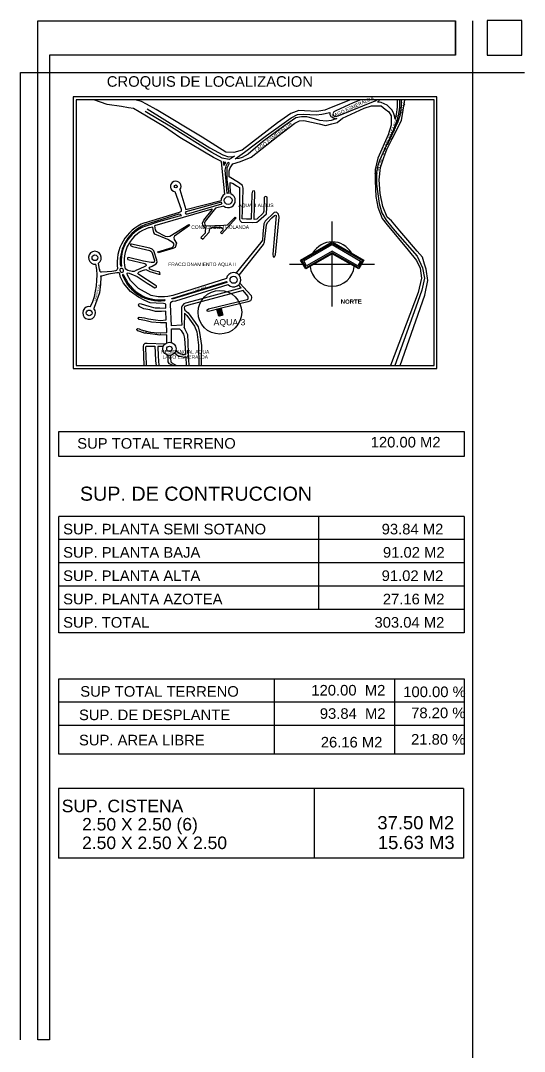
# Model space of a CAD drawing. Header units: metres. Extents: x -58 to 722, y -1100 to 345.
# Drawn here: x -58.02 to -45.03, y -27.38 to -0.78 of the extents above; entities that cross this region are included whole.
import ezdxf
from ezdxf.enums import TextEntityAlignment as Align

# ---------------------------------------------------------------- set-up
doc = ezdxf.new("R2010")
doc.units = ezdxf.units.M
doc.header["$MEASUREMENT"] = 0
doc.layers.add('A-MEMBRETE', color=123, linetype='Continuous')
doc.layers.add('NORTE', color=135, linetype='Continuous')
doc.styles.add('SWISS', font='SAS_____.pfb')

# ---------------------------------------------------------------- blocks, each defined once
blk = doc.blocks.new('A$C134C6CE4')
at = {"layer": 'NORTE'}
h = blk.add_hatch(color=135, dxfattribs=at)
h.paths.add_polyline_path([(12.1, 45.3), (16.2, 38.2), (41.8, 53), (67.4, 38.3), (71.5, 45.3), (41.8, 62.5)])
h.paths.add_polyline_path([(41.8, 60.9), (69.7, 44.8), (66.9, 40.1), (41.8, 54.6), (16.7, 40.1), (13.9, 44.8)], flags=16)
at = {"layer": 'NORTE', "color": 135}
for p, q in [((41.8, 63.5), (41.8, 83.6)), ((10.8, 45.6), (41.8, 63.5)), ((12.1, 45.3), (41.8, 62.5)), ((13.9, 44.8), (41.8, 60.9)), ((41.8, 63.5), (72.8, 45.7)), ((41.8, 62.5), (71.5, 45.3)), ((41.8, 60.9), (69.7, 44.8)), ((41.8, 52), (15.8, 37)), ((41.8, 53), (16.2, 38.2)), ((41.8, 54.6), (16.7, 40.1)), ((66.9, 40.1), (41.8, 54.6)), ((67.4, 38.3), (41.8, 53)), ((41.8, 0), (41.8, 52)), ((67.8, 37), (41.8, 52)), ((0, 41.8), (13, 41.8)), ((15.8, 37), (10.8, 45.6)), ((16.2, 38.2), (12.1, 45.3)), ((16.7, 40.1), (13.9, 44.8)), ((24.1, 41.8), (59.4, 41.8)), ((69.7, 44.8), (66.9, 40.1)), ((71.5, 45.3), (67.4, 38.3)), ((72.8, 45.7), (67.8, 37)), ((70.5, 41.8), (83.2, 41.8))]:
    blk.add_line(p, q, dxfattribs=at)
for start, end in [(30.0372, 150.0372), (186.121, 353.9533)]:
    blk.add_arc((41.8, 41.8), 21.8, start, end, dxfattribs=at)
at = {"layer": 'NORTE', "color": 135, "ltscale": 0.5, "insert": (50.2, 7), "char_height": 4.219, "width": 14.844, "attachment_point": 1}
blk.add_mtext('\\fArial|b1|i0|c0|p34;NORTE', dxfattribs=at)
blk = doc.blocks.new('NORTE4')
at = {"layer": 'NORTE'}
blk.add_blockref('A$C134C6CE4', (-41.8, 0), dxfattribs=at)

msp = doc.modelspace()

# ---------------------------------------------------------------- hatches: boundary and pattern name
at = {"layer": 'A-MEMBRETE'}
h = msp.add_hatch(dxfattribs=at)
h.set_pattern_fill('ANSI31', color=256, scale=0.025)
h.set_pattern_definition([(45, (-77.011043, -4.8717788), (-0.0022097087, 0.0022097087), [])])
h.paths.add_polyline_path([(-52.959, -8.23), (-52.854, -8.202), (-52.809, -8.376), (-52.914, -8.403)])

# ---------------------------------------------------------------- linework, layer by layer
for p, q in [((-46.368, -0.78), (-46.368, -57.48)), ((-48.305, -3.312), (-48.427, -3.633)), ((-48.427, -3.633), (-48.769, -4.382)), ((-48.366, -3.536), (-48.569, -3.982)), ((-53.371, -6.376), (-53.252, -6.249)), ((-53.371, -6.376), (-53.326, -6.418)), ((-53.252, -6.249), (-53.254, -6.205)), ((-55.99, -7.196), (-56.014, -7.035)), ((-55.536, -7.215), (-55.522, -7.182)), ((-55.951, -7.398), (-55.958, -7.576)), ((-55.935, -7.368), (-55.957, -7.374)), ((-55.957, -7.374), (-55.951, -7.398)), ((-55.753, -7.32), (-55.935, -7.368)), ((-55.931, -7.263), (-55.79, -7.252)), ((-55.79, -7.252), (-55.665, -7.243)), ((-55.543, -7.288), (-55.753, -7.32)), ((-55.665, -7.243), (-55.567, -7.222)), ((-55.567, -7.222), (-55.536, -7.215)), ((-55.508, -7.283), (-55.543, -7.288)), ((-55.482, -7.288), (-55.508, -7.283)), ((-55.466, -7.304), (-55.482, -7.288)), ((-55.455, -7.38), (-55.466, -7.304)), ((-55.365, -7.553), (-55.455, -7.38)), ((-55.958, -7.576), (-55.989, -7.803)), ((-55.189, -7.77), (-55.365, -7.553)), ((-55.989, -7.803), (-56.123, -8.182)), ((-54.985, -7.915), (-55.189, -7.77)), ((-54.816, -7.995), (-54.985, -7.915)), ((-56.123, -8.182), (-56.132, -8.206)), ((-54.982, -8.111), (-54.964, -8.08)), ((-54.967, -8.154), (-54.982, -8.111)), ((-54.842, -8.211), (-54.967, -8.154)), ((-54.964, -8.08), (-54.909, -8.085)), ((-54.909, -8.085), (-54.717, -8.148)), ((-54.693, -8.239), (-54.842, -8.211)), ((-54.677, -8.06), (-54.816, -7.995)), ((-54.717, -8.148), (-54.595, -8.178)), ((-54.547, -8.284), (-54.693, -8.239)), ((-54.524, -8.065), (-54.677, -8.06)), ((-54.595, -8.178), (-54.549, -8.184)), ((-54.549, -8.184), (-54.429, -8.189)), ((-54.333, -8.072), (-54.524, -8.065)), ((-54.429, -8.189), (-54.279, -8.194)), ((-54.295, -8.086), (-54.333, -8.072)), ((-54.276, -8.103), (-54.295, -8.086)), ((-54.279, -8.194), (-54.276, -8.103)), ((-54.989, -8.459), (-54.983, -8.438)), ((-54.961, -8.485), (-54.989, -8.459)), ((-54.983, -8.438), (-54.964, -8.427)), ((-54.964, -8.427), (-54.827, -8.442)), ((-54.82, -8.517), (-54.961, -8.485)), ((-54.827, -8.442), (-54.721, -8.474)), ((-54.721, -8.474), (-54.543, -8.497)), ((-54.388, -8.279), (-54.547, -8.284)), ((-54.543, -8.497), (-54.411, -8.515)), ((-54.411, -8.515), (-54.27, -8.501)), ((-54.276, -8.276), (-54.388, -8.279)), ((-54.27, -8.501), (-54.276, -8.276)), ((-55.025, -8.75), (-55.021, -8.735)), ((-54.998, -8.781), (-55.025, -8.75)), ((-55.021, -8.735), (-55, -8.725)), ((-55, -8.725), (-54.963, -8.729)), ((-54.963, -8.729), (-54.91, -8.752)), ((-54.91, -8.752), (-54.68, -8.812)), ((-54.646, -8.557), (-54.82, -8.517)), ((-54.412, -8.579), (-54.646, -8.557)), ((-54.261, -8.574), (-54.412, -8.579)), ((-54.253, -8.828), (-54.261, -8.574)), ((-54.132, -9.083), (-54.132, -8.729)), ((-54.132, -8.729), (-53.973, -8.729)), ((-53.973, -8.729), (-53.924, -8.732)), ((-53.924, -8.732), (-53.901, -8.755)), ((-53.901, -8.755), (-53.878, -8.777)), ((-53.878, -8.777), (-53.852, -8.818)), ((-53.774, -8.745), (-53.8, -8.688)), ((-53.708, -8.887), (-53.774, -8.745)), ((-54.826, -8.844), (-54.998, -8.781)), ((-54.612, -8.87), (-54.826, -8.844)), ((-54.68, -8.812), (-54.476, -8.834)), ((-54.431, -8.893), (-54.612, -8.87)), ((-54.476, -8.834), (-54.253, -8.828)), ((-54.252, -8.889), (-54.431, -8.893)), ((-54.25, -9.012), (-54.252, -8.889)), ((-54.248, -9.087), (-54.25, -9.012)), ((-53.852, -8.818), (-53.824, -8.871)), ((-53.824, -8.871), (-53.808, -8.934)), ((-53.808, -8.934), (-53.793, -8.99)), ((-53.793, -8.99), (-53.772, -9.34)), ((-53.701, -9.078), (-53.708, -8.887)), ((-54.849, -9.141), (-54.863, -9.173)), ((-54.863, -9.173), (-54.84, -9.678)), ((-54.816, -9.109), (-54.849, -9.141)), ((-54.759, -9.111), (-54.816, -9.109)), ((-54.794, -9.196), (-54.787, -9.188)), ((-54.793, -9.261), (-54.794, -9.196)), ((-54.786, -9.398), (-54.793, -9.261)), ((-54.787, -9.188), (-54.775, -9.175)), ((-54.775, -9.175), (-54.561, -9.179)), ((-54.306, -9.125), (-54.759, -9.111)), ((-54.561, -9.179), (-54.549, -9.34)), ((-54.345, -9.187), (-54.483, -9.186)), ((-54.483, -9.186), (-54.475, -9.432)), ((-53.972, -9.33), (-54.022, -9.299)), ((-53.69, -9.368), (-53.701, -9.078)), ((-54.771, -9.678), (-54.786, -9.398)), ((-54.549, -9.34), (-54.542, -9.558)), ((-54.542, -9.558), (-54.525, -9.678)), ((-54.475, -9.432), (-54.461, -9.678)), ((-54.223, -9.412), (-54.224, -9.584)), ((-54.159, -9.414), (-54.163, -9.486)), ((-54.163, -9.486), (-54.151, -9.553)), ((-54.151, -9.553), (-54.146, -9.585)), ((-54.052, -9.353), (-53.989, -9.397)), ((-53.989, -9.397), (-53.938, -9.432)), ((-53.932, -9.354), (-53.972, -9.33)), ((-53.938, -9.432), (-53.881, -9.444)), ((-53.887, -9.382), (-53.932, -9.354)), ((-53.821, -9.398), (-53.887, -9.382)), ((-53.881, -9.444), (-53.792, -9.462)), ((-53.768, -9.394), (-53.821, -9.398)), ((-53.792, -9.462), (-53.759, -9.455)), ((-53.772, -9.34), (-53.768, -9.394)), ((-53.759, -9.455), (-53.755, -9.678)), ((-53.678, -9.678), (-53.69, -9.368)), ((-54.224, -9.584), (-54.2, -9.623)), ((-54.2, -9.623), (-54.158, -9.641)), ((-54.158, -9.641), (-54.096, -9.669)), ((-54.146, -9.585), (-54.121, -9.611)), ((-54.121, -9.611), (-54.001, -9.678)), ((-54.096, -9.669), (-54.075, -9.678)), ((-46.588, -12.023), (-57.034, -12.023)), ((-46.588, -13.569), (-57.034, -13.569)), ((-50.335, -15.976), (-50.335, -13.569)), ((-46.588, -14.17), (-57.034, -14.17)), ((-46.588, -14.772), (-57.034, -14.772)), ((-46.588, -15.374), (-57.034, -15.374)), ((-46.588, -15.976), (-57.034, -15.976)), ((-46.588, -16.577), (-57.034, -16.577)), ((-51.479, -19.705), (-51.479, -17.763)), ((-48.369, -19.705), (-48.369, -17.763)), ((-46.588, -18.365), (-57.034, -18.365)), ((-46.588, -18.967), (-57.034, -18.967)), ((-46.599, -20.595), (-57.045, -20.595)), ((-57.045, -20.595), (-57.045, -22.388)), ((-46.599, -20.595), (-46.599, -22.388)), ((-46.599, -22.388), (-57.045, -22.388))]:
    msp.add_line(p, q, dxfattribs=at)
for points in [[(-46.813, -1.67), (-46.813, -0.78), (-46.813, -1.67), (-57.278, -1.67), (-57.278, -27.08), (-57.575, -27.08), (-57.575, -0.78), (-46.813, -0.78)], [(-58.02, -27.08), (-58.02, -2.114), (-45.034, -2.114)], [(-52.753, -5.253), (-52.825, -4.594), (-52.844, -4.412), (-53.052, -4.31), (-53.918, -3.794), (-54.312, -3.521), (-54.966, -3.129), (-55.112, -3.048), (-55.236, -3.025), (-55.422, -2.99), (-55.785, -2.943), (-56.134, -2.818)], [(-49.517, -2.818), (-50.018, -3.016), (-50.177, -3.089), (-50.387, -3.122), (-50.702, -3.105), (-50.849, -3.097), (-51.058, -3.17), (-51.399, -3.413), (-52.309, -4.115), (-52.521, -4.183), (-52.732, -4.167), (-53.337, -3.785), (-54.526, -3.068), (-54.775, -2.936), (-54.905, -2.867), (-55.043, -2.833), (-55.107, -2.818)], [(-49.891, -3.107), (-49.948, -3.134), (-49.97, -3.179), (-49.955, -3.221), (-49.927, -3.242), (-49.89, -3.247), (-49.834, -3.231), (-48.881, -2.846), (-48.839, -2.818)], [(-49.251, -2.818), (-49.445, -2.894), (-49.891, -3.107)], [(-48.232, -9.678), (-47.596, -7.859), (-47.526, -7.483), (-47.565, -7.19), (-47.605, -7.06), (-47.661, -6.88), (-47.797, -6.724), (-48.041, -6.439), (-48.244, -6.201), (-48.463, -5.945), (-48.567, -5.85), (-48.683, -5.574), (-48.754, -5.241), (-48.775, -4.881), (-48.744, -4.568), (-48.653, -4.312), (-48.578, -4.1), (-48.44, -3.827), (-48.202, -3.358), (-48.159, -3.087), (-48.117, -2.818)], [(-54.755, -3.049), (-53.139, -4.057), (-52.804, -4.242), (-52.658, -4.288), (-52.549, -4.281), (-52.507, -4.278), (-52.585, -4.322), (-52.645, -4.356), (-52.821, -4.325), (-53.091, -4.178), (-54.132, -3.528), (-54.812, -3.121)], [(-52.589, -5.251), (-52.613, -5.19), (-52.615, -5.039), (-52.617, -4.957), (-52.537, -4.981), (-52.451, -5.039), (-52.379, -5.086), (-52.379, -5.248), (-52.379, -5.906), (-52.362, -5.947), (-52.326, -5.974), (-52.042, -5.986), (-51.934, -5.976), (-51.884, -5.945), (-51.684, -5.758), (-51.662, -5.431), (-51.668, -5.328), (-51.695, -5.315), (-51.727, -5.321), (-51.743, -5.339), (-51.747, -5.691), (-51.766, -5.748), (-51.929, -5.902), (-51.996, -5.906), (-51.981, -5.207), (-51.989, -5.166), (-52.042, -5.177), (-52.06, -5.249), (-52.079, -5.9), (-52.2, -5.896), (-52.305, -5.893), (-52.292, -5.444), (-52.282, -5.102), (-52.3, -5.034), (-52.404, -4.955), (-52.641, -4.806), (-52.646, -4.655), (-52.616, -4.574), (-52.548, -4.473), (-52.352, -4.41), (-52.08, -4.296), (-51.391, -3.761), (-50.951, -3.422), (-50.833, -3.362), (-50.723, -3.35), (-50.522, -3.395), (-50.324, -3.444), (-50.161, -3.484), (-50.001, -3.444), (-49.858, -3.408), (-49.726, -3.297), (-49.161, -3.034), (-48.978, -2.979), (-48.848, -2.977), (-48.723, -2.974), (-48.623, -3.057), (-48.529, -3.134), (-48.47, -3.235), (-48.47, -3.355), (-48.47, -3.475), (-48.544, -3.723), (-48.81, -4.33), (-48.881, -4.614), (-48.883, -4.911), (-48.865, -5.318), (-48.812, -5.594), (-48.698, -5.881), (-48.571, -6.042), (-48.033, -6.696), (-47.817, -6.97), (-47.72, -7.164), (-47.688, -7.421), (-47.768, -7.796), (-48.485, -9.678)], [(-52.485, -4.344), (-52.248, -4.174), (-51.679, -3.739), (-51.045, -3.283), (-50.884, -3.196), (-50.73, -3.188), (-50.403, -3.209), (-50.253, -3.193), (-50.051, -3.143), (-50.047, -3.202), (-50.02, -3.254), (-49.963, -3.288), (-49.904, -3.308), (-49.87, -3.304), (-50.018, -3.358), (-50.142, -3.374), (-50.303, -3.355), (-50.445, -3.314), (-50.645, -3.263), (-50.777, -3.26), (-50.926, -3.286), (-51.212, -3.481), (-51.424, -3.641), (-51.783, -3.907), (-52.153, -4.22), (-52.312, -4.308), (-52.393, -4.336), (-52.485, -4.344)], [(-52.797, -4.42), (-52.781, -4.518), (-52.732, -4.44), (-52.772, -4.434), (-52.797, -4.42)], [(-52.646, -5.234), (-52.696, -4.886), (-52.696, -4.723), (-52.696, -4.579), (-52.633, -4.452), (-52.666, -4.435), (-52.695, -4.465), (-52.734, -4.535), (-52.754, -4.632), (-52.741, -4.825), (-52.707, -5.237)], [(-48.769, -4.382), (-48.815, -4.516), (-48.842, -4.689), (-48.847, -4.993), (-48.779, -5.499), (-48.708, -5.737), (-48.594, -5.926), (-48.373, -6.198), (-47.796, -6.858), (-47.661, -7.156), (-47.609, -7.421), (-47.675, -7.734), (-47.83, -8.167), (-48.369, -9.678)], [(-54.829, -5.993), (-53.922, -5.719), (-53.873, -5.694), (-53.873, -5.654), (-54.039, -5.191)], [(-53.918, -5.138), (-53.764, -5.653), (-52.853, -5.417)], [(-52.847, -5.464), (-53.758, -5.709), (-53.776, -5.735), (-53.764, -5.762), (-53.744, -5.769), (-52.829, -5.507)], [(-52.781, -5.562), (-52.994, -5.614), (-53.26, -5.951), (-53.276, -5.991), (-53.273, -6.043), (-53.248, -6.073), (-52.78, -6.055), (-52.691, -6.042), (-52.487, -5.847), (-52.467, -5.867), (-52.832, -6.277), (-52.866, -6.247), (-52.799, -6.172), (-52.801, -6.138), (-52.83, -6.12), (-52.927, -6.121), (-53.087, -6.123), (-53.155, -6.148), (-53.161, -6.19), (-53.169, -6.247), (-53.323, -6.414)], [(-54.812, -6.082), (-54.455, -5.956), (-53.924, -5.813), (-53.874, -5.803), (-53.897, -5.779), (-53.939, -5.769), (-54.817, -6.048)], [(-53.254, -6.205), (-53.247, -6.145), (-53.29, -6.108), (-53.323, -6.056), (-53.331, -6), (-53.297, -5.922), (-53.083, -5.655), (-53.077, -5.647), (-53.088, -5.641), (-54.567, -6.076), (-54.548, -6.175), (-54.529, -6.22), (-54.296, -6.342), (-54.243, -6.349), (-54.171, -6.337), (-53.685, -6.041), (-53.67, -6.065), (-54.055, -6.341), (-54.074, -6.375), (-54.058, -6.428), (-54.002, -6.518), (-54.037, -6.635), (-54.099, -6.654), (-54.477, -6.765), (-54.484, -6.743), (-54.115, -6.634), (-54.075, -6.596), (-54.065, -6.548), (-54.088, -6.51), (-54.225, -6.422), (-54.563, -6.289), (-54.59, -6.24), (-54.604, -6.164), (-54.615, -6.105), (-54.699, -6.121), (-54.72, -6.127)], [(-52.388, -7.343), (-51.763, -6.554), (-51.734, -6.481), (-51.679, -6.049), (-51.658, -5.99), (-51.545, -5.869), (-51.474, -5.803), (-51.449, -5.795), (-51.435, -5.807), (-51.514, -6.8), (-51.51, -6.868), (-51.478, -6.874), (-51.45, -6.823), (-51.359, -5.844), (-51.375, -5.768), (-51.42, -5.722), (-51.487, -5.73), (-51.714, -5.95), (-51.754, -6.018), (-51.774, -6.29), (-51.785, -6.44), (-51.827, -6.498), (-52.466, -7.289)], [(-52.712, -7.434), (-54.092, -7.871), (-54.223, -7.894), (-54.315, -7.905), (-54.472, -7.903), (-54.657, -7.871), (-54.977, -7.692), (-55.189, -7.48), (-55.269, -7.344), (-55.275, -7.306), (-55.277, -7.29), (-55.251, -7.287), (-55.178, -7.307), (-55.018, -7.381), (-54.757, -7.548), (-54.558, -7.676), (-54.531, -7.665), (-54.514, -7.658), (-54.519, -7.624), (-54.553, -7.6), (-54.972, -7.326), (-55, -7.302), (-54.987, -7.286), (-54.963, -7.258), (-54.856, -7.219), (-54.819, -7.205), (-54.792, -7.195), (-54.76, -7.213), (-54.689, -7.252), (-54.455, -7.323), (-54.425, -7.317), (-54.431, -7.285), (-54.435, -7.264), (-54.576, -7.233), (-54.688, -7.19), (-54.703, -7.164), (-54.69, -7.142), (-54.627, -7.117), (-54.525, -7.055), (-54.5, -7.013), (-54.505, -6.957), (-54.583, -6.714), (-54.627, -6.676), (-54.693, -6.648), (-55.164, -6.542), (-55.191, -6.542), (-55.19, -6.563), (-55.189, -6.582), (-55.139, -6.602), (-54.69, -6.705), (-54.659, -6.722), (-54.641, -6.748), (-54.57, -6.964), (-54.576, -7.008), (-54.596, -7.019), (-54.653, -7.019), (-54.849, -6.981), (-55.237, -6.893), (-55.263, -6.901), (-55.267, -6.92), (-55.255, -6.943), (-54.818, -7.047), (-54.789, -7.065), (-54.786, -7.092), (-54.8, -7.111), (-54.968, -7.189), (-55.036, -7.22), (-55.097, -7.248), (-55.148, -7.252), (-55.254, -7.224), (-55.326, -7.182)], [(-55.451, -7.073), (-55.444, -7.103), (-55.43, -7.116), (-55.419, -7.114)], [(-53.868, -8.639), (-54.133, -8.652), (-54.159, -8.1), (-54.146, -8.045), (-54.103, -8.019), (-54.02, -8.007), (-52.666, -7.587)], [(-52.7, -7.533), (-54.116, -7.962), (-54.122, -7.943), (-52.709, -7.505)], [(-52.403, -7.598), (-52.34, -7.684), (-53.475, -7.989), (-53.769, -8.068), (-53.809, -8.087), (-53.856, -8.134), (-53.871, -8.183), (-53.869, -8.501), (-53.868, -8.639)], [(-52.368, -7.552), (-52.079, -7.871), (-52.069, -7.92), (-52.079, -7.976), (-52.097, -8.007), (-52.162, -8.032), (-52.843, -8.199), (-53.179, -8.285), (-53.211, -8.276), (-53.214, -8.261), (-53.209, -8.237), (-53.177, -8.218), (-52.184, -7.973), (-52.157, -7.954), (-52.15, -7.936), (-52.15, -7.913), (-52.159, -7.883), (-52.284, -7.742), (-53.69, -8.115), (-53.74, -8.135), (-53.792, -8.157), (-53.802, -8.185), (-53.795, -8.219), (-53.788, -8.248), (-53.699, -8.32), (-53.523, -8.566), (-53.441, -8.682), (-53.405, -8.823), (-53.36, -9.161), (-53.362, -9.523), (-53.363, -9.678)], [(-53.797, -8.326), (-53.8, -8.688)], [(-53.797, -8.326), (-53.732, -8.384), (-53.663, -8.484), (-53.537, -8.664), (-53.478, -8.805), (-53.432, -9.152), (-53.43, -9.678)], [(-57.034, -12.023), (-57.034, -11.379), (-46.588, -11.379), (-46.588, -12.023)], [(-57.034, -16.577), (-57.034, -13.569)], [(-46.588, -13.569), (-46.588, -16.577)], [(-50.453, -20.595), (-50.453, -22.388)]]:
    msp.add_lwpolyline(points, dxfattribs=at)
for points in [[(-45.991, -1.666), (-45.102, -1.666), (-45.102, -0.776), (-45.991, -0.776)], [(-56.664, -9.751), (-47.289, -9.751), (-47.289, -2.746), (-56.664, -2.746)], [(-56.592, -9.678), (-47.361, -9.678), (-47.361, -2.818), (-56.592, -2.818)], [(-52.959, -8.23), (-52.854, -8.202), (-52.809, -8.376), (-52.914, -8.403)], [(-57.034, -17.763), (-46.588, -17.763), (-46.588, -19.705), (-57.034, -19.705)]]:
    msp.add_lwpolyline(points, close=True, dxfattribs=at)
for centre, radius in [((-54.021, -5.056), 0.0381), ((-52.669, -5.417), 0.101), ((-56.105, -6.895), 0.0741), ((-52.529, -7.463), 0.0924), ((-52.884, -8.303), 0.563), ((-56.253, -8.32), 0.0741), ((-54.184, -9.245), 0.171), ((-54.184, -9.245), 0.0687)]:
    msp.add_circle(centre, radius, dxfattribs=at)
for centre, radius, start, end in [((-48.892, -2.767), 0.135, 303.2801, 337.856), ((-48.837, -3.35), 0.47, 3.4363, 87.5514), ((-49.527, -2.922), 1.226, 340.9613, 4.8615), ((-49.379, -2.935), 1.178, 329.3527, 2.3453), ((-49.531, -2.915), 1.289, 342.0443, 4.3076), ((-49.393, -2.849), 1.191, 358.1703, 1.4903), ((-54.021, -5.056), 0.136, 320.529, 262.2095), ((-52.669, -5.417), 0.184, 117.1194, 180), ((-52.669, -5.417), 0.184, 232.359, 64.286), ((-52.669, -5.417), 0.184, 82.7957, 101.7767), ((-52.669, -5.417), 0.184, 194.8184, 209.5145), ((-54.418, -7.029), 1.114, 111.6514, 187.873), ((-54.416, -7.005), 1.038, 112.7731, 183.7657), ((-54.468, -6.979), 0.961, 110.9971, 188.1332), ((-54.461, -6.977), 0.889, 106.9583, 193.3223), ((-56.105, -6.895), 0.166, 303.1454, 279.3473), ((-57.898, -7.389), 1.849, 335.4429, 10.2656), ((-55.922, -7.196), 0.0679, 177.4683, 262.0011), ((-55.378, -7.339), 0.0155, 23.7803, 200.4372), ((-54.433, -6.984), 1.025, 200.59, 276.9315), ((-54.427, -6.984), 1, 200.4043, 276.452), ((-52.529, -7.463), 0.185, 222.3202, 170.9688), ((-52.529, -7.463), 0.185, 193.2872, 202.2944), ((-54.308, -7.989), 0.0129, 263.463, 121.2697), ((-56.253, -8.32), 0.166, 77.1943, 43.3211)]:
    msp.add_arc(centre, radius, start, end, dxfattribs=at)
msp.add_ellipse((-55.415, -7.219), major_axis=(-0.0129, 0.0556), ratio=0.707328, start_param=-3.141592653589793, end_param=3.141592653589793, dxfattribs=at)

# ---------------------------------------------------------------- block references
at = {"layer": 'A-MEMBRETE', "xscale": 0.02625626478956535, "yscale": 0.02625626478956535, "zscale": 0.02625626478956535, "rotation": 359.9628341487642}
msp.add_blockref('NORTE4', (-49.988, -8.156), dxfattribs=at)

# ---------------------------------------------------------------- texts
at = {"layer": 'A-MEMBRETE', "style": 'SWISS'}
msp.add_text('CROQUIS DE LOCALIZACION', height=0.27284, dxfattribs=at).set_placement((-55.798, -2.483))
for s, height, rotation, p in [('LAGO ESMERALDA', 0.09095, 24.7635, (-49.993, -3.251)), ('VIA DR. JORGE JIMENEZ CANTU', 0.09095, 68.2972, (-48.869, -4.738)), ('LAGO ESMERALDA', 0.09095, 38.686, (-51.962, -4.147)), ('LAGO BALLEN', 0.04547, 75.4418, (-56.102, -8.008)), ('LAGO AZUL', 0.0455, 320.2395, (-55.196, -7.646)), ('LAGO AZUL', 0.0455, 19.1661, (-53.559, -7.756)), ('CALLE NEBULA', 0.04547, 352.511, (-54.861, -8.801))]:
    msp.add_text(s, height=height, rotation=rotation, dxfattribs=at).set_placement(p, align=Align.MIDDLE_LEFT)
for s, height, p in [('AQUA II ALTUS', 0.09095, (-52.41, -5.542)), ('CONDOMINIO HOLANDA', 0.09095, (-53.621, -6.105)), ('FRACCIONAMIENTO AQUA II', 0.09095, (-54.214, -7.065)), ('AQUA 3', 0.1598, (-53.045, -8.56)), ('RESIDENCIAL AQUA ', 0.09095, (-54.398, -9.324)), (' LAGO ESMERALDA', 0.09095, (-54.397, -9.457)), ('SUP TOTAL TERRENO', 0.27284, (-56.561, -11.686)), ('120.00 M2', 0.2728, (-48.995, -11.655)), ('SUP. DE CONTRUCCION ', 0.36379, (-56.491, -12.984)), ('SUP. PLANTA SEMI SOTANO', 0.27284, (-56.924, -13.898)), ('93.84 M2', 0.2728, (-48.712, -13.898)), ('SUP. PLANTA BAJA', 0.27284, (-56.924, -14.499)), ('91.02 M2', 0.2728, (-48.679, -14.499)), ('SUP. PLANTA ALTA', 0.27284, (-56.924, -15.101)), ('91.02 M2', 0.2728, (-48.713, -15.101)), ('SUP. PLANTA AZOTEA', 0.27284, (-56.924, -15.703)), ('27.16 M2', 0.2728, (-48.682, -15.703)), ('SUP. TOTAL', 0.2728, (-56.924, -16.305)), ('303.04 M2', 0.2728, (-48.898, -16.305)), ('SUP TOTAL TERRENO', 0.27284, (-56.482, -18.087)), ('120.00  M2', 0.2728, (-50.525, -18.056)), ('100.00 %%%', 0.2728, (-48.156, -18.097)), ('SUP. DE DESPLANTE', 0.27284, (-56.515, -18.692)), ('93.84  M2', 0.2728, (-50.307, -18.658)), ('78.20 %%%', 0.2728, (-47.952, -18.641)), ('SUP. AREA LIBRE', 0.27284, (-56.515, -19.343)), ('26.16 M2', 0.2728, (-50.282, -19.397)), ('21.80 %%%', 0.2728, (-47.955, -19.324)), ('SUP. CISTENA ', 0.32301, (-56.96, -21.042)), ('2.50 X 2.50 (6)', 0.32301, (-56.436, -21.514)), ('37.50 M2', 0.34, (-48.824, -21.475)), ('15.63 M3', 0.34, (-48.811, -21.986)), ('2.50 X 2.50 X 2.50 ', 0.32301, (-56.436, -21.994))]:
    msp.add_text(s, height=height, dxfattribs=at).set_placement(p, align=Align.MIDDLE_LEFT)

doc.saveas('drawing.dxf')
